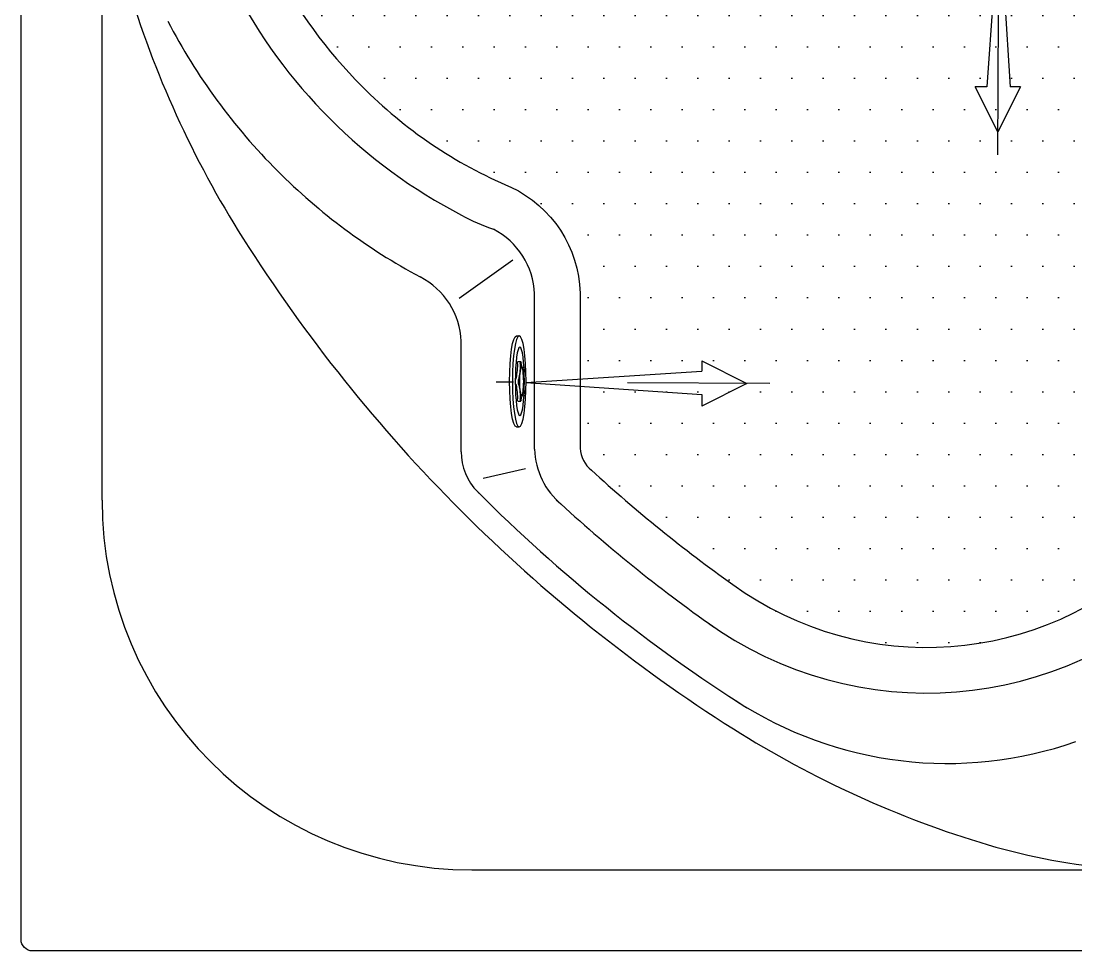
# Model space of a CAD drawing. Header units: millimetres. Extents: x -1239.26 to -1237.76, y 2210.73 to 2212.08.
# Drawn here: x -1239.262 to -1238.337, y 2210.727 to 2211.543 of the extents above; entities that cross this region are included whole.
import ezdxf

# ---------------------------------------------------------------- set-up
doc = ezdxf.new("R2010")
doc.units = ezdxf.units.MM
doc.header["$LTSCALE"] = 10
doc.linetypes.add('CENTER', pattern=[2, 1.25, -0.25, 0.25, -0.25])
for name, color, linetype in [('CONTOR04', 7, 'Continuous'), ('CONTOR05', 7, 'Continuous'), ('jacuzzi', 1, 'Continuous'), ('LCENTR02', 1, 'CENTER'), ('LCOTA02', 1, 'Continuous')]:
    doc.layers.add(name, color=color, linetype=linetype)

# ---------------------------------------------------------------- blocks, each defined once
blk = doc.blocks.new('PLX')
at = {"layer": 'LCENTR02'}
blk.add_line((21.969, 0), (-2.027, 0), dxfattribs=at)
at = {"layer": 'LCOTA02'}
for p, q in [((-0.284, 4.085), (-0.034, 4.086)), ((15.988, 1.963), (15.994, 1.06)), ((15.988, 1.963), (19.967, 0.007)), ((-0.144, 1.834), (0.129, 1.836)), ((0.564, 0), (15.994, 1.06)), ((19.967, 0.007), (16.014, -2.003)), ((0.564, 0), (16.007, -0.987)), ((-0.127, -1.663), (0.123, -1.662)), ((16.007, -0.987), (16.014, -2.003)), ((-0.243, -3.915), (0.007, -3.914))]:
    blk.add_line(p, q, dxfattribs=at)
at = {"layer": 'LCOTA02', "extrusion": (0, 0, -1)}
for centre, major_axis, ratio, start_param, end_param in [((-0.263, 0.085), (-0.02, 4), 0.15, 3.141593, 6.283185), ((-0.013, 0.086), (-0.02, 4), 0.15, 3.141593, 9.424778), ((0.037, 0.087), (-0.015, 3), 0.133333, 3.141593, 9.424778), ((0.107, 1.568), (-0.001, 0.268), 0.15, -1.378279, 0.74996), ((-0.464, 1.98), (-0.01, 1.9), 0.15, 1.763314, 2.634916), ((-0.143, 1.566), (-0.001, 0.268), 0.15, -1.378279, 0), ((-0.214, 1.981), (-0.01, 1.9), 0.15, 1.763314, 2.634916), ((0.187, 0.087), (-0.006, 1.25), 0.15, 3.141593, 9.424778), ((0.321, 3.155), (-0.01, 1.9), 0.15, 3.019951, 3.891553), ((0.371, 1.003), (-0.001, 0.268), 0.15, -0.121642, 2.006598), ((-0.297, 0.085), (-0.001, 0.268), 0.15, 3.648269, 5.776509), ((-0.047, 0.086), (-0.001, 0.268), 0.15, 3.648269, 5.776509), ((0.67, 0.09), (-0.01, 1.9), 0.15, 4.276588, 5.14819), ((-0.445, -1.811), (-0.01, 1.9), 0.15, 0.506677, 1.378279), ((-0.195, -1.81), (-0.01, 1.9), 0.15, 0.506677, 1.378279), ((0.38, -0.827), (-0.001, 0.268), 0.15, 1.134995, 3.263235), ((-0.128, -1.395), (-0.001, 0.268), 0.15, 3.141593, 4.519872), ((0.122, -1.394), (-0.001, 0.268), 0.15, 2.391632, 4.519872), ((0.352, -2.979), (-0.01, 1.9), 0.15, -0.74996, 0.121642)]:
    blk.add_ellipse(centre, major_axis=major_axis, ratio=ratio, start_param=start_param, end_param=end_param, dxfattribs=at)
blk = doc.blocks.new('A$C1BA52001')
at = {"layer": 'LCOTA02'}
for p, q in [((0, 2.275), (0, 0.788)), ((7.427, 0.788), (7.427, 2.275))]:
    blk.add_line(p, q, dxfattribs=at)
blk.add_ellipse((3.714, 2.275), major_axis=(-3.714, 0), ratio=0.186255, dxfattribs=at)
blk.add_ellipse((3.714, 0.788), major_axis=(3.714, 0), ratio=0.213184, start_param=3.141593, end_param=6.283185, dxfattribs=at)
blk = doc.blocks.new('A$C18C942D9')
at = {"layer": 'LCOTA02'}
for p, q in [((1.39, 14.07), (2.25, 14.06)), ((1.39, 14.07), (2.25, 14.06)), ((0.91, 10.36), (3.39, 10.07)), ((0.87, 10.09), (3.36, 9.79)), ((0.72, 8.27), (3.27, 8.13)), ((0.74, 8.55), (3.28, 8.42)), ((0.71, 6.26), (3.26, 6.35)), ((0.72, 5.98), (3.27, 6.07)), ((0.82, 4.43), (3.33, 4.69)), ((0.85, 4.16), (3.35, 4.41)), ((1.39, 0), (2.25, 0.01))]:
    blk.add_line(p, q, dxfattribs=at)
for centre, radius, start, end in [((1.63, 13.71), 0.086, 68.3204, 262.6804), ((1.63, 10.22), 3.41, 44.3309, 90.2321), ((1.75, 10.74), 3.06, 37.8314, 91.6456), ((2.23, 11.96), 2.1, 15.4909, 89.5), ((1.15, 12.09), 0.124, 70.0987, 280.7386), ((1.13, 5.34), 6.63, 68.2863, 89.644), ((1.13, 6.05), 6.16, 66.1373, 89.444), ((0.89, 10.23), 0.136, 80.818, 264.7502), ((0.73, 8.41), 0.139, 86.3618, 267.5776), ((0.71, 6.12), 0.139, 91.7123, 272.3078), ((0.83, 4.29), 0.137, 94.5439, 277.7632), ((-0.04, 18.07), 15.5, 274.0945, 283.2492), ((1.09, 2.48), 0.134, 97.3715, 283.5655), ((0.37, 12.75), 10.42, 274.1152, 287.7136), ((1.21, 5.45), 4.65, 273.0204, 304.8844), ((1.38, 4.67), 4.04, 271.6748, 309.1263), ((2.23, 2.11), 2.1, 270.5, 344.4472), ((1.47, 0.72), 0.086, 97.3196, 291.6796)]:
    blk.add_arc(centre, radius, start, end, dxfattribs=at)
blk.add_ellipse((1.39, 7.04), major_axis=(0, 7.03), ratio=0.198307, start_param=6.281174, end_param=9.428239, dxfattribs=at)
for major_axis, ratio in [((0, 5.6), 0.1484), ((0, 4.89), 0.114375), ((0, 2.65), 0.112344)]:
    blk.add_ellipse((4.09, 7.03), major_axis=major_axis, ratio=ratio, dxfattribs=at)
blk = doc.blocks.new('PO')
at = {"layer": 'CONTOR04', "xscale": 0.639661404713691, "yscale": 0.639661404713691, "zscale": 0.639661404713691, "rotation": 359.9917632775139}
blk.add_blockref('A$C18C942D9', (-0.889, -4.5), dxfattribs=at)
blk = doc.blocks.new('*E5')
at = {"layer": 'CONTOR04', "xscale": 2.5, "yscale": 2.5, "zscale": 2.5}
for name, p, rotation in [('PLX', (-3401.02, 875.47), 179.7108402314745), ('PLX', (-3506.23, 770.65), 89.71084023147448), ('PLX', (-3337.71, 708.81), 136.1524688575305), ('PO', (-3446.76, 721.4), 57.41951245808739)]:
    blk.add_blockref(name, p, dxfattribs=dict(at, rotation=rotation))
at = {"layer": 'CONTOR05', "xscale": 2.458193946488295, "yscale": 2.458193946488295, "zscale": 2.458193946488295, "rotation": 322.0616384690696}
blk.add_blockref('A$C1BA52001', (-3503.76, 758.18), dxfattribs=at)

msp = doc.modelspace()

# ---------------------------------------------------------------- hatches: boundary and pattern name
at = {"layer": 'jacuzzi'}
h = msp.add_hatch(dxfattribs=at)
h.set_pattern_fill('DOTS', color=256, scale=0.44, angle=180, style=0)
h.set_pattern_definition([(180, (-1236.908533, 2212.262533), (-0.01375, -0.0275), [0, -0.0275])])
edge = h.paths.add_edge_path()
edge.add_line((-1238.77192, 2211.30403), (-1238.77192, 2211.16791))
edge.add_arc((-1238.7457, 2211.1694), 0.02627, 183.24514, 231.70058)
edge.add_arc((-1237.89263, 2212.09688), 1.28634, 227.48121, 234.59394)
edge.add_arc((-1238.46782, 2211.28303), 0.28976, 234.05919, 394.50598)
edge.add_arc((-1239.28118, 2210.70826), 1.28569, 35.0801, 42.54358)
edge.add_arc((-1238.35423, 2211.56091), 0.02627, 39.40372, 86.75486)
edge.add_line((-1238.35274, 2211.58713), (-1238.48817, 2211.58713))
edge.add_arc((-1238.48518, 2211.69336), 0.10627, 205.85029, 268.38679, ccw=False)
edge.add_arc((-1238.87234, 2211.52752), 0.31507, 22.28972, 27.45915)
edge.add_arc((-1238.97378, 2211.4748), 0.42939, 27.45915, 45)
edge.add_arc((-1238.97378, 2211.4748), 0.42939, 45, 62.54085)
edge.add_arc((-1238.92106, 2211.57625), 0.31507, 62.54085, 82.34693)
edge.add_arc((-1238.90947, 2211.66249), 0.22805, 82.34693, 94.63454)
edge.add_arc((-1238.92548, 2211.85989), 0.03, 94.63454, 218.51166)
edge.add_arc((-1238.99238, 2211.80665), 0.0555, -127.81706, 38.51166, ccw=False)
edge.add_arc((-1239.0448, 2211.73911), 0.03, 52.18294, 175.82302)
edge.add_arc((-1238.84728, 2211.72469), 0.22805, 175.82302, 187.65307)
edge.add_arc((-1238.76103, 2211.73627), 0.31507, 187.65307, 207.45915)
edge.add_arc((-1238.65959, 2211.78899), 0.42939, 207.45915, 225)
edge.add_arc((-1238.67766, 2211.76696), 0.40105, 224.59913, 247.26425)
edge.add_arc((-1238.87814, 2211.30103), 0.10627, 1.61321, 64.65445, ccw=False)

# ---------------------------------------------------------------- linework, layer by layer
for p, q in [((-1239.19135, 2211.12255), (-1239.19135, 2211.70553)), ((-1238.87795, 2211.2997), (-1238.8309, 2211.33325)), ((-1238.81192, 2211.20841), (-1238.81192, 2211.3034)), ((-1238.87634, 2211.16493), (-1238.87634, 2211.26166)), ((-1238.81192, 2211.16703), (-1238.81192, 2211.20841)), ((-1238.81984, 2211.15004), (-1238.85701, 2211.1414)), ((-1238.8669, 2210.7981), (-1238.23298, 2210.7981))]:
    msp.add_line(p, q, dxfattribs=at)
at = {"layer": 'jacuzzi', "color": 3}
msp.add_lwpolyline([(-1237.92238, 2210.72706), (-1239.25238, 2210.72706, -0.414214), (-1239.26238, 2210.73706), (-1239.26238, 2212.06706, -0.414214), (-1239.25238, 2212.07706), (-1238.91238, 2212.07706, -0.271615), (-1237.91238, 2211.07706), (-1237.91238, 2210.73706, -0.414214)], format="xyb", close=True, dxfattribs=at)
at = {"layer": 'jacuzzi'}
msp.add_lwpolyline([(-1238.77192, 2211.30403), (-1238.77192, 2211.16791, 0.214634), (-1238.76197, 2211.14878, 0.031045), (-1238.63789, 2211.04843, 0.842427), (-1238.22904, 2211.44717, 0.032577), (-1238.33393, 2211.57758, 0.209599), (-1238.35274, 2211.58713), (-1238.48817, 2211.58713, -0.279847), (-1238.58081, 2211.64702, 0.02256), (-1238.59276, 2211.6728, 0.076686), (-1238.67015, 2211.77843, 0.076686), (-1238.77578, 2211.85582, 0.086636), (-1238.8791, 2211.88851, 0.053666), (-1238.9279, 2211.88979, 0.600131), (-1238.94895, 2211.84121, -0.887286), (-1239.02641, 2211.76281, 0.598725), (-1239.07472, 2211.7413, 0.051664), (-1239.0733, 2211.69431, 0.086636), (-1239.04061, 2211.59099, 0.076686), (-1238.96322, 2211.48536, 0.099219), (-1238.83265, 2211.39707, -0.282223)], format="xyb", close=True, dxfattribs=at)
for points in [[(-1239.09323, 2211.82899, 0.043057), (-1239.10428, 2211.80084, 0.105808), (-1239.11294, 2211.68899, 0.086636), (-1239.0761, 2211.57255, 0.076686), (-1238.9915, 2211.45708, 0.076686), (-1238.87604, 2211.37248, 0.043127), (-1238.84789, 2211.35999, 0.019499)], [(-1238.79285, 2211.12284, 0.033495), (-1238.65479, 2211.0114, 0.069021)]]:
    msp.add_lwpolyline(points, format="xyb", dxfattribs=at)
for centre, radius, start, end in [((-1238.31335, 2211.83009), 0.89302, 196.56474, 212.35812), ((-1238.65959, 2211.78899), 0.53428, 207.45915, 225), ((-1238.46782, 2211.28303), 0.32976, 234.09242, 35.90758), ((-1238.65959, 2211.78899), 0.53428, 225, 241.77033), ((-1238.87814, 2211.30103), 0.06627, 2.04292, 62.83762), ((-1237.89305, 2212.0964), 1.39058, 212.35812, 225), ((-1238.94256, 2211.2593), 0.06627, 2.04292, 62.83762), ((-1238.82634, 2211.16493), 0.05, 180, 224.94395), ((-1238.7457, 2211.1694), 0.06627, 182.04292, 230.14656), ((-1237.89305, 2212.0964), 1.36858, 224.94395, 237.64188), ((-1237.89305, 2212.0964), 1.36858, 224.94395, 225), ((-1238.8669, 2211.12255), 0.32445, 180, 270), ((-1237.89305, 2212.0964), 1.39058, 225, 237.64188), ((-1238.44969, 2211.23148), 0.34, 236.85505, 289.37562), ((-1238.15935, 2211.67609), 0.89302, 237.64188, 253.43526), ((-1238.25845, 2211.34293), 0.54542, 253.43526, 277.58595)]:
    msp.add_arc(centre, radius, start, end, dxfattribs=at)

# ---------------------------------------------------------------- block references
at = {"layer": 'jacuzzi', "xscale": 0.00400000000036016, "yscale": 0.003999999999905413, "zscale": 0.004000000000249539, "rotation": 180}
msp.add_blockref('*E5', (-1252.42923, 2214.72764), dxfattribs=at)

doc.saveas('drawing.dxf')
